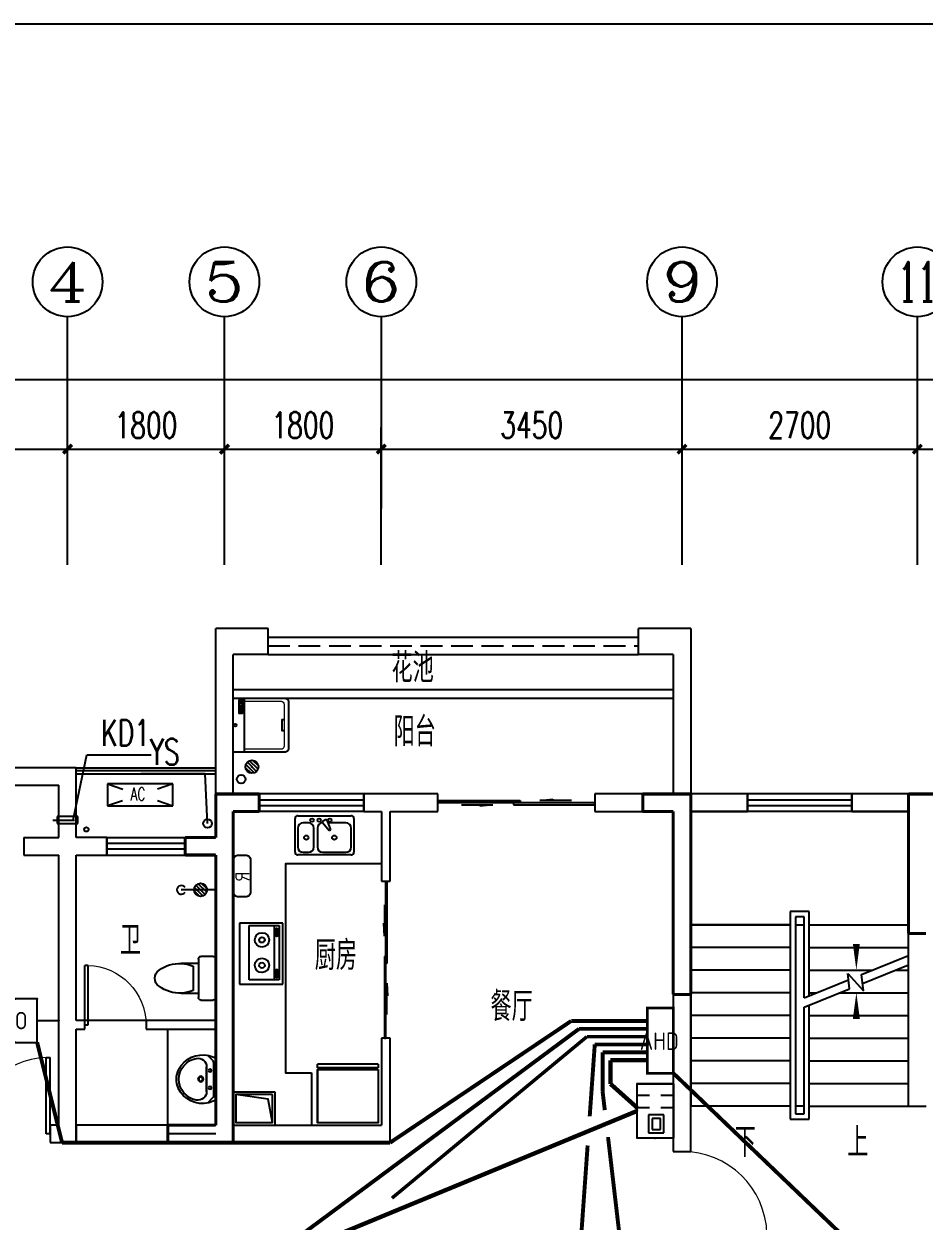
# Model space of a CAD drawing. Extents: x -993182 to -819982, y 169304 to 600104.
# Drawn here: x -890149 to -879822, y 314068 to 327804 of the extents above; entities that cross this region are included whole.
import ezdxf
from ezdxf.enums import TextEntityAlignment as Align

# ---------------------------------------------------------------- set-up
doc = ezdxf.new("R2010")
doc.units = 0
doc.header["$LTSCALE"] = 1000
doc.header["$MEASUREMENT"] = 0
doc.linetypes.add('DASH', pattern=[0.35, 0.25, -0.1])
for name, color, linetype in [('AXIS', 3, 'Continuous'), ('AXIS_TEXT', 7, 'Continuous'), ('DIM_LEAD', 3, 'Continuous'), ('DIM_SYMB', 3, 'Continuous'), ('EQUIP-安防', 3, 'Continuous'), ('EQUIP-通讯', 3, 'Continuous'), ('kan', 146, 'Continuous'), ('KTIAO', 124, 'Continuous'), ('PUB_TEXT', 7, 'Continuous'), ('STAIR', 2, 'Continuous'), ('VPIPE-污水', 2, 'Continuous'), ('WALL', 4, 'Continuous'), ('WINDOW', 2, 'Continuous'), ('WIRE-信号', 4, 'TG_S'), ('WIRE-综合布线', 5, 'TG_GCS'), ('WIRE-网络', 6, 'TG_TD'), ('WIRE-通讯', 4, 'TG_TP'), ('冷凝水管', 6, 'Continuous'), ('家具', 187, 'Continuous'), ('栏杆', 169, 'Continuous'), ('空调、空调洞', 66, 'Continuous'), ('表格', 157, 'Continuous'), ('面层', 215, 'Continuous')]:
    doc.layers.add(name, color=color, linetype=linetype)
doc.layers.add('RENDERING', color=125, linetype='Continuous', lineweight=13)
doc.layers.add('洁、厨具', color=8, linetype='Continuous', lineweight=9)
doc.styles.add('_ROMANC', font='romanc__.ttf', dxfattribs={"width": 0.700005})
doc.styles.add('_SIMPLEX', font='SIMPLEX.shx', dxfattribs={"width": 0.75})
doc.styles.add('_TCH_AXIS', font='COMPLEX', dxfattribs={"bigfont": 'GBCBIG'})
doc.styles.add('_TCH_DIM', font='SIMPLEX', dxfattribs={"bigfont": 'GBCBIG'})
doc.styles.add('_TCH_DIM_T3', font='SIMPLEX', dxfattribs={"width": 0.705882, "bigfont": 'GBCBIG'})
doc.styles.add('_TEL_ATTDEF', font='GBENOR', dxfattribs={"width": 0.8, "height": 3, "bigfont": 'GBCBIG'})
doc.styles.add('_TEL_DIM', font='ICED', dxfattribs={"width": 0.8, "height": 3.5, "bigfont": 'BZHZ'})
doc.styles.add('COMPLEX', font='COMPLEX')
doc.styles.add('DIM_FONT', font='simplex_.ttf', dxfattribs={"width": 0.7, "bigfont": 'GBCBIG'})
doc.styles.get("Standard").update_dxf_attribs({"font": 'gbenor.shx', "bigfont": 'gbcbig.shx'})
doc.styles.add('TG_LINETYPE', font='ICED', dxfattribs={"width": 0.8, "height": 2, "bigfont": 'BZHZ'})
doc.linetypes.add('TG_GCS', pattern='A,1,-0.6,["GCS",TG_LINETYPE,S=0.1,R=0,X=-0.52,Y=-0.1],0', length=1.6)
doc.linetypes.add('TG_S', pattern='A,1,-0.3,["S",TG_LINETYPE,S=0.1,R=0,X=-0.23,Y=-0.1],0', length=1.3)
doc.linetypes.add('TG_TD', pattern='A,1,-0.45,["TD",TG_LINETYPE,S=0.1,R=0,X=-0.38,Y=-0.1],0', length=1.45)
doc.linetypes.add('TG_TD+TV', pattern='A,1,-0.9,["TD+TV",TG_LINETYPE,S=0.1,R=0,X=-0.82,Y=-0.1],0', length=1.9)
doc.linetypes.add('TG_TP', pattern='A,1,-0.45,["TP",TG_LINETYPE,S=0.1,R=0,X=-0.38,Y=-0.1],0', length=1.45)
doc.linetypes.add('TG_WS', pattern='A,1,-0.45,["WS",TG_LINETYPE,S=0.1,R=0,X=-0.38,Y=-0.1],0', length=1.45)
doc.dimstyles.new('_TCH_ARCH&&100', dxfattribs={"dimtxt": 297.5, "dimasz": 100, "dimexe": 250, "dimexo": 300, "dimgap": 126.25, "dimtad": 1, "dimdec": 0, "dimzin": 0, "dimdsep": 46, "dimtxsty": '_TCH_DIM_T3', "dimblk": 'ARCHTICK', "dimcen": 0.09, "dimclrt": 7, "dimazin": 2, "dimtfac": 1, "dimtdec": 0, "dimtix": 1, "dimtmove": 2, "dimatfit": 3, "dimfxl": 0, "dimtolj": 1, "dimtzin": 0, "dimarcsym": 0})

# ---------------------------------------------------------------- blocks, each defined once
blk = doc.blocks.new('ASDGFSDFGGDF')
at = {"layer": '家具'}
for p, q in [((695, -609), (695, 0)), ((695, -609), (695, 0)), ((0, -670), (0, -629)), ((0, -629), (28, -629)), ((0, -670), (695, -670)), ((28, -629), (28, -609)), ((695, -609), (666, -609)), ((666, -609), (666, -629)), ((666, -629), (695, -629)), ((695, -629), (695, -670))]:
    blk.add_line(p, q, dxfattribs=at)
for points in [[(0, -609), (0, 0), (695, 0), (695, -609)], [(666, -609), (28, -609), (28, -629), (666, -629)]]:
    blk.add_lwpolyline(points, close=True, dxfattribs=at)
blk = doc.blocks.new('sdfdsfgf')
at = {"layer": '家具'}
for points in [[(1414289, 21341), (1413809, 21341), (1413809, 20961), (1414289, 20961), (1414289, 21341)], [(1414259, 20991), (1414211, 21259), (1413839, 21311)]]:
    blk.add_lwpolyline(points, dxfattribs=at)
blk.add_lwpolyline([(1414259, 21311), (1413839, 21311), (1413839, 20991), (1414259, 20991)], close=True, dxfattribs=at)
blk = doc.blocks.new('A$C685A49D5')
at = {"layer": '家具'}
for p, q in [((0, 31), (0, 419)), ((31, 450), (644, 450)), ((675, 419), (675, 31)), ((31, 307), (31, 92)), ((153, 368), (92, 368)), ((215, 92), (215, 307)), ((256, 307), (256, 92)), ((390, 277), (320, 363)), ((340, 402), (325, 393)), ((369, 391), (408, 287)), ((583, 368), (377, 368)), ((408, 287), (390, 277)), ((644, 92), (644, 307)), ((644, 0), (31, 0)), ((92, 31), (153, 31)), ((317, 31), (583, 31))]:
    blk.add_line(p, q, dxfattribs=at)
for centre, radius in [((194, 399), 20.5), ((276, 399), 20.5), ((399, 399), 20.5), ((128, 199), 25.6), ((450, 199), 25.6)]:
    blk.add_circle(centre, radius, dxfattribs=at)
for centre, radius, start, end in [((31, 419), 30.7, 90, 180), ((644, 419), 30.7, 0, 90), ((92, 307), 61.4, 90, 180), ((153, 307), 61.4, 0, 90), ((317, 307), 61.4, 90, 180), ((335, 376), 20.5, 120, 219.4623), ((350, 384), 20.5, 20.5377, 120), ((583, 307), 61.4, 0, 90), ((31, 31), 30.7, 180, 270), ((92, 92), 61.4, 180, 270), ((153, 92), 61.4, 270, 0), ((317, 92), 61.4, 180, 270), ((583, 92), 61.4, 270, 0), ((644, 31), 30.7, 270, 0)]:
    blk.add_arc(centre, radius, start, end, dxfattribs=at)
at = {"layer": '家具', "style": 'DIM_FONT', "width": 0.8, "flags": 9}
for tag in ['YSIZE', 'XSIZE']:
    blk.add_attdef(tag, (338, 450), '', height=0.5, rotation=270, dxfattribs=at)
blk = doc.blocks.new('$plan$00001601')
at = {"layer": '家具'}
for p, q in [((-350, 16), (350, 16)), ((-350, -484), (-350, 16)), ((350, 16), (350, -484)), ((-323, -98), (-323, -440)), ((299, -98), (-323, -98)), ((299, -440), (299, -98)), ((-323, -384), (299, -384)), ((-291, -407), (-291, -418)), ((-199, -408), (-199, -418)), ((182, -407), (182, -418)), ((274, -408), (274, -418)), ((350, -484), (-350, -484)), ((-323, -440), (299, -440)), ((-216, -416), (-280, -416)), ((-280, -416), (-280, -433)), ((-280, -433), (-216, -433)), ((-216, -433), (-216, -416)), ((193, -416), (193, -433)), ((257, -416), (193, -416)), ((193, -433), (257, -433)), ((257, -433), (257, -416))]:
    blk.add_line(p, q, dxfattribs=at)
for points in [[(-199, -408, 0.259034), (-201, -404, 0.076276), (-213, -399, 0.036515), (-226, -397, 0.026615), (-245, -396, 0.026615), (-264, -397, 0.036515), (-277, -399, 0.076276), (-289, -404, 0.259034), (-291, -408, 0.078462), (-291, -409, 0.056762)], [(-199, -418, 0.259034), (-201, -415, 0.076276), (-213, -410, 0.036515), (-226, -407, 0.026615), (-245, -406, 0.026615), (-264, -407, 0.036515), (-277, -410, 0.076276), (-289, -415, 0.259034), (-291, -418, 0.259034), (-289, -422, 0.056762), (-280, -426, 0.036515)], [(274, -408, 0.259034), (272, -404, 0.076276), (260, -399, 0.036515), (247, -397, 0.026615), (228, -396, 0.026615), (209, -397, 0.036515), (196, -399, 0.076276), (184, -404, 0.259034), (182, -408, 0.078462), (182, -409, 0.056762)], [(274, -418, 0.259034), (272, -415, 0.076276), (260, -410, 0.036515), (247, -407, 0.026615), (228, -406, 0.026615), (209, -407, 0.036515), (196, -410, 0.076276), (184, -415, 0.259034), (182, -418, 0.259034), (184, -422, 0.056762), (193, -426, 0.036515)], [(-216, -427, 0.008736), (-213, -427, 0.076276), (-201, -422, 0.259034), (-199, -418, 0.259034)], [(257, -427, 0.008736), (260, -427, 0.076276), (272, -422, 0.259034), (274, -418, 0.259034)]]:
    blk.add_lwpolyline(points, format="xyb", dxfattribs=at)
for centre, radius, start, end in [((-158, -243), 82.5, 0.964, 0), ((-158, -243), 31.6, 0.6532, 0), ((134, -243), 82.5, 180, 179.036), ((134, -243), 31.6, 180, 179.3468)]:
    blk.add_arc(centre, radius, start, end, dxfattribs=at)
blk = doc.blocks.new('A$C3451006C')
blk.add_lwpolyline([(-50, 330), (-50, -30, 0.414214), (10, -90), (90, -90, 0.414214), (150, -30), (150, 330, 0.414214), (90, 390), (10, 390, 0.414214)], format="xyb", close=True)
at = {"style": '_SIMPLEX', "width": 0.8}
blk.add_text('R', height=150, rotation=270, dxfattribs=at).set_placement((-32, 144), align=Align.CENTER)
blk = doc.blocks.new('$plan$00001623')
at = {"layer": '家具', "linetype": 'Continuous'}
blk.add_line((-341, -145), (342, -145), dxfattribs=at)
at = {"layer": '家具'}
blk.add_lwpolyline([(295, -706), (-295, -706, -0.414214), (-345, -656), (-345, 0), (345, 0), (345, -656, -0.414214)], format="xyb", close=True, dxfattribs=at)
at = {"layer": '家具', "lineweight": 13}
blk.add_lwpolyline([(307, -145), (307, -611, -0.414214), (267, -651), (-267, -651, -0.414214), (-307, -611), (-307, -145)], format="xyb", dxfattribs=at)
at = {"layer": '家具'}
for points in [[(323, -72), (152, -72), (152, -120), (323, -120)], [(163, -86), (177, -86), (177, -99), (163, -99)], [(189, -86), (202, -86), (202, -99), (189, -99)], [(213, -86), (227, -86), (227, -99), (213, -99)], [(239, -86), (253, -86), (253, -99), (239, -99)], [(281, -110), (309, -110), (309, -80), (281, -80)]]:
    blk.add_lwpolyline(points, close=True, dxfattribs=at)
blk.add_lwpolyline([(-71, -651), (-71, -623), (0, -623), (71, -623), (71, -651)], dxfattribs=at)
blk.add_circle((0, -25), 16, dxfattribs=at)
blk = doc.blocks.new('90304092557924')
at = {"layer": 'KTIAO'}
for p, q in [((-375, 125), (-198, 66)), ((-375, 125), (-375, -125)), ((375, 125), (-375, 125)), ((375, 125), (198, 66)), ((375, -125), (375, 125)), ((-203, -68), (-375, -125)), ((-375, -125), (375, -125)), ((200, -67), (375, -125))]:
    blk.add_line(p, q, dxfattribs=at)
at = {"layer": 'KTIAO', "style": '_ROMANC', "width": 0.7}
blk.add_text('AC', height=148.6, dxfattribs=at).set_placement((-113, -66))
at = {"layer": 'KTIAO', "style": 'DIM_FONT', "oblique": 0, "width": 0.6, "flags": 9}
for tag in ['XSIZE', 'YSIZE']:
    blk.add_attdef(tag, (-375, -125), '', height=0.5, dxfattribs=at)
blk = doc.blocks.new('M_E6')
for p, q in [((-240, 0), (-270, -79)), ((240, 0), (-240, 0)), ((-237, 0), (239, 0)), ((240, 0), (270, -79)), ((-213, -36), (-271, -91)), ((-179, -23), (181, -23)), ((141, -105), (-141, -105)), ((-141, -105), (141, -105)), ((217, -37), (274, -95))]:
    blk.add_line(p, q)
for centre, radius in [((-99, -65), 16.3), ((101, -65), 16.3), ((2, -172), 31.6), ((2, -172), 23)]:
    blk.add_circle(centre, radius)
for centre, radius, start, end in [((28, -152), 307, 166.1751, 244.7296), ((-141, -205), 100, 90, 190.5602), ((-179, -73), 50, 90, 133.181), ((-28, -152), 307, 297.0639, 13.8249), ((141, -205), 100, 349.4398, 90), ((181, -73), 50, 44.5607, 90), ((0, -179), 243, 190.5602, 349.4398), ((0, -201), 250, 245.8071, 296.4628), ((28, -152), 307, 266.589, 266.5936)]:
    blk.add_arc(centre, radius, start, end)
at = {"width": 0.8, "flags": 9}
for tag in ['XSIZE', 'YSIZE']:
    blk.add_attdef(tag, (0, 0), '', height=0.5, dxfattribs=at)
blk = doc.blocks.new('1')
for p, q in [((-550, -239), (-550, 201)), ((-520, 231), (-380, 231)), ((-350, 201), (-350, 151)), ((-350, 151), (-350, -189)), ((-350, 151), (-154, 151)), ((-289, 121), (-289, -159)), ((-380, -269), (-520, -269)), ((-154, -189), (-350, -189)), ((-350, -189), (-350, -239))]:
    blk.add_line(p, q)
for centre, radius, start, end in [((-520, 201), 30, 90, 180), ((-380, 201), 30, 360, 90), ((-137, -247), 398, 92.544, 112.5495), ((-137, -247), 398, 53.3619, 92.544), ((40, -19), 110, 303.4509, 56.5491), ((-137, 208), 398, 267.456, 306.6381), ((-520, -239), 30, 180, 270), ((-380, -239), 30, 270, 360), ((-137, 208), 398, 247.4505, 267.456)]:
    blk.add_arc(centre, radius, start, end)
blk = doc.blocks.new('$lvtry$00000168')
at = {"color": 0}
blk.add_line((0, 0), (0, -395), dxfattribs=at)
blk.add_arc((0, -395), 50, 121.0332, 58.9668, dxfattribs=at)
for p in [(0, 0), (0, -223)]:
    blk.add_point(p, dxfattribs=at)
blk = doc.blocks.new('$lvtry$00000171')
for p, q in [((-74, 11), (-11, 74)), ((-70, -27), (27, 70)), ((-53, -53), (53, 53)), ((-27, -70), (70, 27)), ((11, -74), (74, -11))]:
    blk.add_line(p, q)
blk.add_circle((0, 0), 75)
blk.add_point((0, 0))
blk = doc.blocks.new('A$C6BE329BC')
at = {"layer": '家具'}
blk.add_blockref('$lvtry$00000168', (75, 445), dxfattribs=at)
at = {"layer": '家具', "rotation": 180}
blk.add_blockref('$lvtry$00000171', (75, 271), dxfattribs=at)
blk = doc.blocks.new('TRHH')
at = {"color": 6}
for centre in [(-249202, -461390), (-233616, -461390), (-252617, -471151), (-230201, -471151), (-244307, -473179), (-238511, -473179)]:
    blk.add_circle(centre, 50, dxfattribs=at)
blk = doc.blocks.new('q4')
at = {"color": 3, "const_width": 35}
for points in [[(-529810, -491595), (-529810, -491095)], [(-529810, -491095), (-529310, -491095)], [(-529310, -491095), (-529310, -491295)], [(-524910, -491095), (-524360, -491095)], [(-524910, -491295), (-524910, -491095)], [(-524360, -493395), (-524360, -491095)], [(-521860, -491095), (-519660, -491095)], [(-521860, -492695), (-521860, -491095)], [(-529610, -491795), (-529610, -491295)], [(-529610, -491295), (-529310, -491295)], [(-524910, -491295), (-524560, -491295)], [(-524560, -493395), (-524560, -491295)], [(-530160, -491595), (-529810, -491595)], [(-530160, -491795), (-530160, -491595)], [(-530160, -491795), (-529810, -491795)], [(-529810, -494895), (-529810, -491795)], [(-529610, -495095), (-529610, -491795)], [(-521660, -492695), (-521860, -492695)], [(-524360, -493395), (-524560, -493395)], [(-530360, -494895), (-529810, -494895)], [(-530360, -495095), (-530360, -494895)], [(-530360, -495095), (-529610, -495095)]]:
    blk.add_lwpolyline(points, dxfattribs=at)
blk = doc.blocks.new('A$C06D6341B')
at = {"layer": '空调、空调洞', "linetype": 'DASH'}
for p, q in [((80, 290), (0, 290)), ((0, 290), (0, 50)), ((40, 0), (40, 340)), ((80, 50), (80, 290)), ((0, 50), (80, 50))]:
    blk.add_line(p, q, dxfattribs=at)
blk = doc.blocks.new('kt')
at = {"layer": 'DIM_LEAD'}
for p, q in [((-441980, -788204), (-441821, -787455)), ((-441980, -788204), (-441821, -787455)), ((-441980, -788204), (-441821, -787455)), ((-441980, -788204), (-441821, -787455)), ((-441980, -788204), (-441821, -787455)), ((-441821, -787455), (-441083, -787455))]:
    blk.add_line(p, q, dxfattribs=at)
at = {"layer": 'VPIPE-污水'}
blk.add_circle((-440051, -787733, -76424), 50, dxfattribs=at)
at = {"layer": '冷凝水管'}
blk.add_circle((-441827, -788311, -76424), 25, dxfattribs=at)
at = {"layer": '家具', "rotation": 89.99999999999999}
blk.add_blockref('$lvtry$00000171', (-439928, -787592, -76424), dxfattribs=at)
at = {"layer": '空调、空调洞', "rotation": 270}
blk.add_blockref('A$C06D6341B', (-442214, -788164, -76424), dxfattribs=at)
at = {"layer": 'DIM_LEAD', "color": 7, "style": '_TCH_DIM', "width": 0.705882}
blk.add_text('KD1', height=297.5, dxfattribs=at).set_placement((-441658, -787350))
blk = doc.blocks.new('trh')
at = {"layer": 'DIM_LEAD'}
for p, q in [((-249230, -460821), (-249970, -460821)), ((-249202, -461390), (-249230, -460821))]:
    blk.add_line(p, q, dxfattribs=at)
at = {"layer": 'DIM_LEAD', "color": 7, "style": '_TCH_DIM', "width": 0.705882}
blk.add_text('YS', height=297.5, dxfattribs=at).set_placement((-249865, -460716))
blk = doc.blocks.new('$DorLib2D$00000131')
at = {"color": 0, "linetype": 'Continuous'}
for p, q in [((0.15, 0.125), (0.2319, 0.1973)), ((0.2319, 0.1973), (0.2319, 0.125)), ((-0.5, 0.125), (-0.5, 0)), ((0.0192, 0.125), (-0.5, 0.125)), ((0.0192, 0), (0.0192, 0.125)), ((0.35, 0.125), (0.15, 0.125)), ((-0.5, 0), (0.0192, 0)), ((-0.024, 0), (0.5, 0)), ((-0.024, -0.125), (-0.024, 0)), ((0.5, 0), (0.5, -0.125)), ((-0.35, -0.125), (-0.15, -0.125)), ((-0.2319, -0.1973), (-0.2319, -0.125)), ((-0.15, -0.125), (-0.2319, -0.1973)), ((0.5, -0.125), (-0.024, -0.125))]:
    blk.add_line(p, q, dxfattribs=at)
blk = doc.blocks.new('$WINLIB2D$00000001')
at = {"color": 0}
for points in [[(-0.5, 0.5), (-0.5, -0.5)], [(-0.5, 0.5), (0.5, 0.5)], [(0.5, -0.5), (0.5, 0.5)], [(0.5, 0.167), (-0.5, 0.167)], [(0.5, -0.167), (-0.5, -0.167)], [(-0.5, -0.5), (0.5, -0.5)]]:
    blk.add_lwpolyline(points, dxfattribs=at)
blk = doc.blocks.new('$DorLib2D$00000001')
for p, q in [((0.45, 0.975), (0.5, 0.975)), ((0.45, 0), (0.45, 0.975)), ((0.5, 0), (0.5, 0.975)), ((0.5, 0), (0.45, 0))]:
    blk.add_line(p, q)
at = {"lineweight": 13}
blk.add_arc((0.475, 0), 0.975, 91.4693, 180, dxfattribs=at)
blk = doc.blocks.new('_AXISO')
blk.add_circle((0, 0), 0.5)
at = {"layer": 'AXIS_TEXT', "style": 'COMPLEX', "width": 1.041667}
blk.add_attdef('A', text='', height=0.56, dxfattribs=at).set_placement((-0.25, -0.28), (0.25, -0.28), align=Align.FIT)
blk = doc.blocks.new('_ArchTick')
at = {"color": 0, "linetype": 'ByBlock', "const_width": 0.4}
blk.add_lwpolyline([(-0.5, -0.5), (0.5, 0.5)], dxfattribs=at)
blk = doc.blocks.new('*D428')
at = {"layer": 'AXIS', "color": 0, "lineweight": -2}
for p, q in [((-254209, -422720), (-254209, -420344)), ((-198509, -422720), (-198509, -420344)), ((-254209, -420594), (-198509, -420594))]:
    blk.add_line(p, q, dxfattribs=at)
at = {"layer": 'Defpoints', "color": 0}
for p in [(-198509, -420594), (-254209, -423020), (-198509, -423020)]:
    blk.add_point(p, dxfattribs=at)
at = {"layer": 'AXIS', "color": 0, "lineweight": -2, "xscale": 100, "yscale": 100, "zscale": 100, "rotation": 180}
blk.add_blockref('_ArchTick', (-254209, -420594), dxfattribs=at)
at = {"layer": 'AXIS', "color": 0, "lineweight": -2, "xscale": 100, "yscale": 100, "zscale": 100}
blk.add_blockref('_ArchTick', (-198509, -420594), dxfattribs=at)
at = {"layer": 'AXIS', "color": 7, "insert": (-226359, -420319), "char_height": 297.5, "attachment_point": 5, "style": '_TCH_DIM_T3'}
blk.add_mtext('\\A1;55700', dxfattribs=at)
blk = doc.blocks.new('*D430')
at = {"layer": 'AXIS', "color": 0, "lineweight": -2}
for p, q in [((-254109, -422720), (-254109, -421144)), ((-250809, -422720), (-250809, -421144)), ((-254109, -421394), (-250809, -421394))]:
    blk.add_line(p, q, dxfattribs=at)
at = {"layer": 'Defpoints', "color": 0}
for p in [(-250809, -421394), (-254109, -423020), (-250809, -423020)]:
    blk.add_point(p, dxfattribs=at)
at = {"layer": 'AXIS', "color": 0, "lineweight": -2, "xscale": 100, "yscale": 100, "zscale": 100, "rotation": 180}
blk.add_blockref('_ArchTick', (-254109, -421394), dxfattribs=at)
at = {"layer": 'AXIS', "color": 0, "lineweight": -2, "xscale": 100, "yscale": 100, "zscale": 100}
blk.add_blockref('_ArchTick', (-250809, -421394), dxfattribs=at)
at = {"layer": 'AXIS', "color": 7, "insert": (-252459, -421119), "char_height": 297.5, "attachment_point": 5, "style": '_TCH_DIM_T3'}
blk.add_mtext('\\A1;3300', dxfattribs=at)
blk = doc.blocks.new('*D431')
at = {"layer": 'AXIS', "color": 0, "lineweight": -2}
for p, q in [((-250809, -422720), (-250809, -421144)), ((-249009, -422720), (-249009, -421144)), ((-250809, -421394), (-249009, -421394))]:
    blk.add_line(p, q, dxfattribs=at)
at = {"layer": 'Defpoints', "color": 0}
for p in [(-249009, -421394), (-250809, -423020), (-249009, -423020)]:
    blk.add_point(p, dxfattribs=at)
at = {"layer": 'AXIS', "color": 0, "lineweight": -2, "xscale": 100, "yscale": 100, "zscale": 100, "rotation": 180}
blk.add_blockref('_ArchTick', (-250809, -421394), dxfattribs=at)
at = {"layer": 'AXIS', "color": 0, "lineweight": -2, "xscale": 100, "yscale": 100, "zscale": 100}
blk.add_blockref('_ArchTick', (-249009, -421394), dxfattribs=at)
at = {"layer": 'AXIS', "color": 7, "insert": (-249909, -421119), "char_height": 297.5, "attachment_point": 5, "style": '_TCH_DIM_T3'}
blk.add_mtext('\\A1;1800', dxfattribs=at)
blk = doc.blocks.new('*D432')
at = {"layer": 'AXIS', "color": 0, "lineweight": -2}
for p, q in [((-249009, -422720), (-249009, -421144)), ((-247209, -422720), (-247209, -421144)), ((-249009, -421394), (-247209, -421394))]:
    blk.add_line(p, q, dxfattribs=at)
at = {"layer": 'Defpoints', "color": 0}
for p in [(-247209, -421394), (-249009, -423020), (-247209, -423020)]:
    blk.add_point(p, dxfattribs=at)
at = {"layer": 'AXIS', "color": 0, "lineweight": -2, "xscale": 100, "yscale": 100, "zscale": 100, "rotation": 180}
blk.add_blockref('_ArchTick', (-249009, -421394), dxfattribs=at)
at = {"layer": 'AXIS', "color": 0, "lineweight": -2, "xscale": 100, "yscale": 100, "zscale": 100}
blk.add_blockref('_ArchTick', (-247209, -421394), dxfattribs=at)
at = {"layer": 'AXIS', "color": 7, "insert": (-248109, -421119), "char_height": 297.5, "attachment_point": 5, "style": '_TCH_DIM_T3'}
blk.add_mtext('\\A1;1800', dxfattribs=at)
blk = doc.blocks.new('*D433')
at = {"layer": 'AXIS', "color": 0, "lineweight": -2}
for p, q in [((-247209, -422720), (-247209, -421144)), ((-243759, -422720), (-243759, -421144)), ((-247209, -421394), (-243759, -421394))]:
    blk.add_line(p, q, dxfattribs=at)
at = {"layer": 'Defpoints', "color": 0}
for p in [(-243759, -421394), (-247209, -423020), (-243759, -423020)]:
    blk.add_point(p, dxfattribs=at)
at = {"layer": 'AXIS', "color": 0, "lineweight": -2, "xscale": 100, "yscale": 100, "zscale": 100, "rotation": 180}
blk.add_blockref('_ArchTick', (-247209, -421394), dxfattribs=at)
at = {"layer": 'AXIS', "color": 0, "lineweight": -2, "xscale": 100, "yscale": 100, "zscale": 100}
blk.add_blockref('_ArchTick', (-243759, -421394), dxfattribs=at)
at = {"layer": 'AXIS', "color": 7, "insert": (-245484, -421119), "char_height": 297.5, "attachment_point": 5, "style": '_TCH_DIM_T3'}
blk.add_mtext('\\A1;3450', dxfattribs=at)
blk = doc.blocks.new('*D434')
at = {"layer": 'AXIS', "color": 0, "lineweight": -2}
for p, q in [((-243759, -422720), (-243759, -421144)), ((-241059, -422720), (-241059, -421144)), ((-243759, -421394), (-241059, -421394))]:
    blk.add_line(p, q, dxfattribs=at)
at = {"layer": 'Defpoints', "color": 0}
for p in [(-241059, -421394), (-243759, -423020), (-241059, -423020)]:
    blk.add_point(p, dxfattribs=at)
at = {"layer": 'AXIS', "color": 0, "lineweight": -2, "xscale": 100, "yscale": 100, "zscale": 100, "rotation": 180}
blk.add_blockref('_ArchTick', (-243759, -421394), dxfattribs=at)
at = {"layer": 'AXIS', "color": 0, "lineweight": -2, "xscale": 100, "yscale": 100, "zscale": 100}
blk.add_blockref('_ArchTick', (-241059, -421394), dxfattribs=at)
at = {"layer": 'AXIS', "color": 7, "insert": (-242409, -421119), "char_height": 297.5, "attachment_point": 5, "style": '_TCH_DIM_T3'}
blk.add_mtext('\\A1;2700', dxfattribs=at)
blk = doc.blocks.new('*D435')
at = {"layer": 'AXIS', "color": 0, "lineweight": -2}
for p, q in [((-241059, -422720), (-241059, -421144)), ((-239059, -422720), (-239059, -421144)), ((-241059, -421394), (-239059, -421394))]:
    blk.add_line(p, q, dxfattribs=at)
at = {"layer": 'Defpoints', "color": 0}
for p in [(-239059, -421394), (-241059, -423020), (-239059, -423020)]:
    blk.add_point(p, dxfattribs=at)
at = {"layer": 'AXIS', "color": 0, "lineweight": -2, "xscale": 100, "yscale": 100, "zscale": 100, "rotation": 180}
blk.add_blockref('_ArchTick', (-241059, -421394), dxfattribs=at)
at = {"layer": 'AXIS', "color": 0, "lineweight": -2, "xscale": 100, "yscale": 100, "zscale": 100}
blk.add_blockref('_ArchTick', (-239059, -421394), dxfattribs=at)
at = {"layer": 'AXIS', "color": 7, "insert": (-240059, -421119), "char_height": 297.5, "attachment_point": 5, "style": '_TCH_DIM_T3'}
blk.add_mtext('\\A1;2000', dxfattribs=at)
blk = doc.blocks.new('$equip$00001847')
for p, q in [((-0.5, 0.499), (-0.5, 0.999)), ((0.5, 0.999), (0.5, 0.499)), ((0.5, 0.499), (-0.5, 0.499)), ((0, 0.5), (0, 0))]:
    blk.add_line(p, q)
for p in [(-0.5, 0.999), (0.5, 0.999), (-0.5, 0.499), (0.5, 0.499), (0, 0)]:
    blk.add_point(p)
at = {"color": 7, "style": '_TEL_DIM'}
blk.add_attdef('$TEXT$', text='', height=0.4, dxfattribs=at).set_placement((0, 0.999), align=Align.MIDDLE_CENTER)
at = {"color": 7, "style": '_TEL_DIM', "flags": 1}
blk.add_attdef('A', text='', height=0.00002, dxfattribs=at).set_placement((0, 0), align=Align.MIDDLE_CENTER)
blk = doc.blocks.new('$equip$00002334')
for p, q in [((-0.75, 0.304), (-0.75, -0.296)), ((0.75, 0.304), (-0.75, 0.304)), ((0.75, -0.296), (0.75, 0.304)), ((-0.75, -0.296), (0.75, -0.296))]:
    blk.add_line(p, q)
at = {"const_width": 0.06}
blk.add_lwpolyline([(-0.75, 0.304), (0.75, 0.304), (0.75, -0.296), (-0.75, -0.296), (-0.75, 0.304), (0.75, 0.304)], dxfattribs=at)
for p in [(0, 0.304), (-0.75, 0.004), (0.75, 0.004), (0, -0.296)]:
    blk.add_point(p)
at = {"color": 7, "style": '_TEL_DIM'}
blk.add_attdef('$TEXT$', text='', height=0.4, dxfattribs=at).set_placement((-0.012, 0.028), align=Align.MIDDLE_CENTER)
at = {"color": 7, "flags": 1}
blk.add_attdef('A', text='', height=0.00002, dxfattribs=at).set_placement((0, 0), align=Align.MIDDLE_CENTER)
blk = doc.blocks.new('$equip$00002625')
at = {"linetype": 'Continuous'}
for p, q in [((-0.625, -0.415), (-0.625, 0.415)), ((-0.625, 0.415), (0.625, 0.415)), ((0.071, 0.129), (0.071, 0.415)), ((0.35, 0.129), (0.35, 0.415)), ((0.625, 0.415), (0.625, -0.415)), ((0.071, -0.415), (0.071, -0.129)), ((0.35, -0.415), (0.35, -0.129)), ((0.625, -0.415), (-0.625, -0.415))]:
    blk.add_line(p, q, dxfattribs=at)
for p, q in [((-0.092, 0.153), (-0.504, 0.153)), ((-0.504, 0.153), (-0.504, -0.199)), ((-0.172, 0.073), (-0.424, 0.073)), ((-0.424, 0.073), (-0.424, -0.119)), ((-0.172, -0.119), (-0.172, 0.073)), ((-0.092, -0.199), (-0.092, 0.153)), ((-0.504, -0.199), (-0.092, -0.199)), ((-0.424, -0.119), (-0.172, -0.119))]:
    blk.add_line(p, q)
at = {"const_width": 0.04}
blk.add_lwpolyline([(-0.625, 0.415), (0.625, 0.415), (0.625, -0.415), (-0.625, -0.415), (-0.625, 0.415), (0.625, 0.415)], dxfattribs=at)
for p in [(0, 0.415), (-0.625, 0), (0.625, 0), (0, -0.415)]:
    blk.add_point(p)
at = {"color": 7, "style": '_TEL_DIM', "flags": 1}
blk.add_attdef('A', text='', height=0.000025, dxfattribs=at).set_placement((0, 0), align=Align.MIDDLE_CENTER)
blk = doc.blocks.new('5#、7#楼参照')
at = {"layer": 'AXIS'}
for p, q in [((-250808.8, -422074.7), (-250808.8, -419874.4)), ((-249008.8, -422074.7), (-249008.8, -419874.4)), ((-247208.8, -422074.7), (-247208.8, -419874.4)), ((-243758.8, -422074.7), (-243758.8, -419874.4)), ((-241058.8, -422074.7), (-241058.8, -419874.4))]:
    blk.add_line(p, q, dxfattribs=at)
at = {"layer": 'DIM_SYMB'}
for points in [[(-243058.8, -429060.9, 0, 0, 0), (-243058.8, -426200.9, 0, 0, 0), (-241758.8, -426200.9, 0, 0, 0), (-241758.8, -427370.9, 0, 80, 0), (-241758.8, -427070.9, 0, 0, 0)], [(-241758.8, -429060.9, 0, 0, 0), (-241758.8, -427630.9, 0, 80, 0), (-241758.8, -427930.9, 0, 0, 0)]]:
    blk.add_lwpolyline(points, format="xyseb", dxfattribs=at)
at = {"layer": 'kan'}
for p, q in [((-248508.8, -423550.9), (-244258.8, -423550.9)), ((-248508.8, -423750.9), (-244258.8, -423750.9))]:
    blk.add_line(p, q, dxfattribs=at)
at = {"layer": 'kan', "linetype": 'DASH'}
blk.add_line((-248508.8, -423650.9), (-244258.8, -423650.9), dxfattribs=at)
at = {"layer": 'kan', "color": 124}
for p, q in [((-248908.8, -424150.9), (-243858.8, -424150.9)), ((-248908.8, -424250.9), (-243858.8, -424250.9))]:
    blk.add_line(p, q, dxfattribs=at)
at = {"layer": 'kan'}
blk.add_lwpolyline([(-250708.8, -425050.9), (-249108.8, -425050.9)], dxfattribs=at)
at = {"layer": 'STAIR'}
for p, q in [((-241158.8, -425550.9), (-243658.8, -425550.9)), ((-243658.8, -425550.9), (-243658.8, -426850.9)), ((-241158.8, -426850.9), (-241158.8, -425550.9)), ((-242298.8, -426700.9), (-242518.8, -426700.9)), ((-242518.8, -426700.9), (-242518.8, -429080.9)), ((-242298.8, -427665.9), (-242298.8, -426700.9)), ((-243658.8, -426850.9), (-243658.8, -428930.9)), ((-242518.8, -426850.9), (-243658.8, -426850.9)), ((-243658.8, -426850.9), (-242518.8, -426850.9)), ((-242358.8, -426760.9), (-242458.8, -426760.9)), ((-242458.8, -426760.9), (-242458.8, -429020.9)), ((-242458.8, -426850.9), (-242458.8, -428930.9)), ((-242458.8, -426850.9), (-242358.8, -426850.9)), ((-242358.8, -427690.2), (-242358.8, -426760.9)), ((-242358.8, -427690.2), (-242358.8, -426850.9)), ((-242298.8, -426850.9), (-241158.8, -426850.9)), ((-242298.8, -426850.9), (-241158.8, -426850.9)), ((-241158.8, -427203.6), (-241158.8, -426850.9)), ((-242518.8, -427110.9), (-243658.8, -427110.9)), ((-242298.8, -427110.9), (-241158.8, -427110.9)), ((-241700.4, -427423.2), (-241158.8, -427203.6)), ((-242518.8, -427370.9), (-243658.8, -427370.9)), ((-242298.8, -427370.9), (-241571.3, -427370.9)), ((-241835.7, -427586), (-241857.6, -427408.9)), ((-241857.6, -427408.9), (-241677.4, -427608.6)), ((-241677.4, -427608.6), (-241700.4, -427423.2)), ((-241687.7, -427526), (-241158.8, -427311.5)), ((-241305.1, -427370.9), (-241158.8, -427370.9)), ((-241158.8, -428930.9), (-241158.8, -427311.5)), ((-242358.8, -427690.2), (-241848.4, -427483.3)), ((-242518.8, -427630.9), (-243658.8, -427630.9)), ((-242358.8, -427798.1), (-241835.7, -427586)), ((-242298.8, -427630.9), (-242212.5, -427630.9)), ((-241946.3, -427630.9), (-241158.8, -427630.9)), ((-242358.8, -428930.9), (-242358.8, -427798.1)), ((-242358.8, -429020.9), (-242358.8, -427798.1)), ((-242298.8, -429080.9), (-242298.8, -427773.8)), ((-242518.8, -427890.9), (-243658.8, -427890.9)), ((-242298.8, -427890.9), (-241158.8, -427890.9)), ((-242518.8, -428150.9), (-243658.8, -428150.9)), ((-242298.8, -428150.9), (-241158.8, -428150.9)), ((-242518.8, -428410.9), (-243658.8, -428410.9)), ((-242298.8, -428410.9), (-241158.8, -428410.9)), ((-242518.8, -428670.9), (-243658.8, -428670.9)), ((-242298.8, -428670.9), (-241158.8, -428670.9)), ((-242518.8, -428930.9), (-243658.8, -428930.9)), ((-242358.8, -428930.9), (-242458.8, -428930.9)), ((-242298.8, -428930.9), (-241158.8, -428930.9)), ((-242518.8, -429080.9), (-242298.8, -429080.9)), ((-242458.8, -429020.9), (-242358.8, -429020.9))]:
    blk.add_line(p, q, dxfattribs=at)
at = {"layer": 'WALL'}
for p, q in [((-249108.8, -425450.9), (-249108.8, -423450.9)), ((-248508.8, -423450.9), (-249108.8, -423450.9)), ((-248508.8, -423750.9), (-248508.8, -423450.9)), ((-243658.8, -423450.9), (-244258.8, -423450.9)), ((-244258.8, -423750.9), (-244258.8, -423450.9)), ((-243658.8, -423450.9), (-243658.8, -425350.9)), ((-248908.8, -425350.9), (-248908.8, -423750.9)), ((-248508.8, -423750.9), (-248908.8, -423750.9)), ((-243858.8, -423750.9), (-244258.8, -423750.9)), ((-243858.8, -423750.9), (-243858.8, -425350.9)), ((-250708.8, -425050.9), (-251708.8, -425050.9)), ((-250708.8, -425850.9), (-250708.8, -425050.9)), ((-251708.8, -425250.9), (-250908.8, -425250.9)), ((-250908.8, -425850.9), (-250908.8, -425250.9)), ((-248608.8, -425350.9), (-248908.8, -425350.9)), ((-248608.8, -425550.9), (-248608.8, -425350.9)), ((-247208.8, -425350.9), (-247408.8, -425350.9)), ((-247408.8, -425350.9), (-247408.8, -425550.9)), ((-246558.8, -425350.9), (-247208.8, -425350.9)), ((-246558.8, -425550.9), (-246558.8, -425350.9)), ((-243858.8, -425350.9), (-244758.8, -425350.9)), ((-244758.8, -425350.9), (-244758.8, -425550.9)), ((-243008.8, -425350.9), (-243658.8, -425350.9)), ((-243008.8, -425550.9), (-243008.8, -425350.9)), ((-241058.8, -425350.9), (-241808.8, -425350.9)), ((-241808.8, -425350.9), (-241808.8, -425550.9)), ((-241058.8, -425350.9), (-239158.8, -425350.9)), ((-249108.8, -425450.9), (-249108.8, -425850.9)), ((-248908.8, -425550.9), (-248908.8, -425950.9)), ((-248908.8, -425550.9), (-248608.8, -425550.9)), ((-247408.8, -425550.9), (-247208.8, -425550.9)), ((-247208.8, -425550.9), (-247208.8, -426350.9)), ((-247108.8, -426350.9), (-247108.8, -425550.9)), ((-247108.8, -425550.9), (-246558.8, -425550.9)), ((-244758.8, -425550.9), (-243858.8, -425550.9)), ((-243858.8, -425550.9), (-243858.8, -429450.9)), ((-243658.8, -429450.9), (-243658.8, -425550.9)), ((-243658.8, -425550.9), (-243008.8, -425550.9)), ((-241808.8, -425550.9), (-241158.8, -425550.9)), ((-241158.8, -428250.9), (-241158.8, -425550.9)), ((-251309.8, -425850.9), (-250908.8, -425850.9)), ((-251309.8, -425850.9), (-251309.8, -426050.9)), ((-250358.8, -425850.9), (-250708.8, -425850.9)), ((-250358.8, -426050.9), (-250358.8, -425850.9)), ((-249108.8, -425850.9), (-249458.8, -425850.9)), ((-249458.8, -425850.9), (-249458.8, -426050.9)), ((-251309.8, -426050.9), (-250908.8, -426050.9)), ((-250908.8, -427950.9), (-250908.8, -426050.9)), ((-250708.8, -426050.9), (-250358.8, -426050.9)), ((-250708.8, -427950.9), (-250708.8, -426050.9)), ((-249458.8, -426050.9), (-249108.8, -426050.9)), ((-249108.8, -426050.9), (-249108.8, -427950.9)), ((-248908.8, -425950.9), (-248908.8, -427950.9)), ((-247208.8, -426350.9), (-247108.8, -426350.9)), ((-250908.8, -429150.9), (-250908.8, -427950.9)), ((-250608.8, -427950.9), (-250708.8, -427950.9)), ((-250608.8, -428050.9), (-250608.8, -427950.9)), ((-249108.8, -427950.9), (-249908.8, -427950.9)), ((-249908.8, -427950.9), (-249908.8, -428050.9)), ((-248908.8, -427950.9), (-248908.8, -429150.9)), ((-250708.8, -429150.9), (-250708.8, -428050.9)), ((-250708.8, -428050.9), (-250608.8, -428050.9)), ((-249908.8, -428050.9), (-249108.8, -428050.9)), ((-249108.8, -428050.9), (-249108.8, -429150.9)), ((-247108.8, -428150.9), (-247208.8, -428150.9)), ((-247208.8, -428150.9), (-247208.8, -429150.9)), ((-247108.8, -429350.9), (-247108.8, -428150.9)), ((-241158.8, -428930.9), (-241158.8, -428250.9)), ((-241158.8, -428930.9), (-240958.8, -428930.9)), ((-250908.8, -429150.9), (-251008.8, -429150.9)), ((-251008.8, -429150.9), (-251008.8, -429350.9)), ((-250708.8, -429350.9), (-250708.8, -429150.9)), ((-249108.8, -429150.9), (-249658.8, -429150.9)), ((-249658.8, -429150.9), (-249658.8, -429350.9)), ((-248908.8, -429150.9), (-247208.8, -429150.9)), ((-251008.8, -429350.9), (-250808.8, -429350.9)), ((-250808.8, -429350.9), (-250708.8, -429350.9)), ((-249658.8, -429350.9), (-249008.8, -429350.9)), ((-249008.8, -429350.9), (-247108.8, -429350.9)), ((-243858.8, -429450.9), (-243658.8, -429450.9))]:
    blk.add_line(p, q, dxfattribs=at)
at = {"layer": 'WINDOW'}
for p, q in [((-249908.8, -427950.9), (-250608.8, -427950.9)), ((-249658.8, -429150.9), (-250708.8, -429150.9))]:
    blk.add_line(p, q, dxfattribs=at)
at = {"layer": 'WINDOW', "linetype": 'DASH'}
for p, q in [((-250708.8, -429150.9), (-250708.8, -429350.9)), ((-249658.8, -429350.9), (-249658.8, -429150.9))]:
    blk.add_line(p, q, dxfattribs=at)
at = {"layer": '家具'}
blk.add_line((-248008.8, -428550.9, 0), (-248008.8, -429150.9, 0), dxfattribs=at)
at = {"layer": '家具', "elevation": 0}
blk.add_lwpolyline([(-247208.8, -426150.9), (-247208.8, -426150.9), (-248308.8, -426150.9), (-248308.8, -426150.9), (-248308.8, -428550.9), (-248308.8, -428550.9), (-248308.8, -428550.9), (-248008.8, -428550.9)], dxfattribs=at)
at = {"layer": '家具'}
blk.add_lwpolyline([(-249108.8, -429250.9), (-249658.8, -429250.9), (-249658.8, -428350.9), (-249658.8, -428050.9), (-249108.8, -428050.9)], dxfattribs=at)
at = {"layer": '栏杆'}
for points in [[(-250708.8, -425080.9), (-249108.8, -425080.9)], [(-250708.8, -425120.9), (-249108.8, -425120.9)]]:
    blk.add_lwpolyline(points, dxfattribs=at)
at = {"layer": '表格'}
blk.add_lwpolyline([(-262742.7, -416515.5), (-189142.7, -416515.5)], dxfattribs=at)
at = {"color": 6}
blk.add_blockref('TRHH', (0, 35700), dxfattribs=at)
at = {"rotation": 270}
blk.add_blockref('A$C6BE329BC', (-249553.8, -426375.9), dxfattribs=at)
at = {"layer": 'AXIS'}
ref = blk.add_blockref('_AXISO', (-250808.8, -419474.4), dxfattribs=dict(at, xscale=800, yscale=800, zscale=800))
ref.add_attrib('A', '4', dxfattribs={"layer": 'AXIS_TEXT', "height": 452.5, "style": '_TCH_AXIS', "width": 1.3125}).set_placement((-251035.1, -419700.7), (-250582.5, -419700.7), align=Align.FIT)
ref = blk.add_blockref('_AXISO', (-249008.8, -419474.4), dxfattribs=dict(at, xscale=800, yscale=800, zscale=800))
ref.add_attrib('A', '5', dxfattribs={"layer": 'AXIS_TEXT', "height": 452.5, "style": '_TCH_AXIS', "width": 1.5}).set_placement((-249235.1, -419700.7), (-248782.5, -419700.7), align=Align.FIT)
ref = blk.add_blockref('_AXISO', (-247208.8, -419474.4), dxfattribs=dict(at, xscale=800, yscale=800, zscale=800))
ref.add_attrib('A', '6', dxfattribs={"layer": 'AXIS_TEXT', "height": 452.5, "style": '_TCH_AXIS', "width": 1.5}).set_placement((-247435.1, -419700.7), (-246982.5, -419700.7), align=Align.FIT)
ref = blk.add_blockref('_AXISO', (-243758.8, -419474.4), dxfattribs=dict(at, xscale=800, yscale=800, zscale=800))
ref.add_attrib('A', '9', dxfattribs={"layer": 'AXIS_TEXT', "height": 452.5, "style": '_TCH_AXIS', "width": 1.5}).set_placement((-243985.1, -419700.7), (-243532.5, -419700.7), align=Align.FIT)
ref = blk.add_blockref('_AXISO', (-241058.8, -419474.4), dxfattribs=dict(at, xscale=800, yscale=800, zscale=800))
ref.add_attrib('A', '11', dxfattribs={"layer": 'AXIS_TEXT', "height": 452.55, "style": '_TCH_AXIS', "width": 0.875}).set_placement((-241285.1, -419700.7), (-240832.5, -419700.7), align=Align.FIT)
at = {"layer": 'RENDERING'}
blk.add_blockref('90304092557924', (-249975.1, -425360.4), dxfattribs=at)
at = {"layer": 'WINDOW'}
for name, p, xscale, yscale, zscale, rotation in [('$WINLIB2D$00000001', (-248008.8, -425450.9), 1200, 200, 1200, 180), ('$WINLIB2D$00000001', (-242408.8, -425450.9), -1200, -200, -1200, 9.651644340476064e-08), ('$DorLib2D$00000131', (-245658.8, -425450.9), -1800, -200, -1800, 359.9999998587214), ('$DorLib2D$00000131', (-247158.8, -427250.9), 1800, 100, 1800, 90), ('$DorLib2D$00000001', (-250258.8, -428000.9), 700, -700, 700, 180), ('$DorLib2D$00000001', (-251458.8, -429250.9), 900, 900, 900, 359.9999999977655), ('$DorLib2D$00000001', (-243758.8, -429950.9), 1000, 1000, 1000, 270)]:
    blk.add_blockref(name, p, dxfattribs=dict(at, xscale=xscale, yscale=yscale, zscale=zscale, rotation=rotation))
at = {"layer": 'WINDOW', "xscale": 900, "yscale": 200, "zscale": 900}
blk.add_blockref('$WINLIB2D$00000001', (-249908.8, -425950.9), dxfattribs=at)
at = {"layer": '家具'}
for name, p in [('A$C685A49D5', (-248198.3, -426050.2, 0)), ('sdfdsfgf', (-1662717.8, -450111.5))]:
    blk.add_blockref(name, p, dxfattribs=at)
at = {"layer": '家具', "xscale": -1}
for name, p in [('A$C3451006C', (-248758.8, -426441.5, 0)), ('1', (-249658.3, -427445.6, 0))]:
    blk.add_blockref(name, p, dxfattribs=at)
for name, p, rotation in [('$plan$00001601', (-248821.5, -427183, 0), 90), ('M_E6', (-249108.8, -428623.3), 270)]:
    blk.add_blockref(name, p, dxfattribs=dict(at, rotation=rotation))
at = {"layer": '家具', "rotation": 180}
blk.add_blockref('ASDGFSDFGGDF', (-247246.5, -429122.5, 0), dxfattribs=at)
at = {"layer": '洁、厨具', "xscale": 0.9000000001396984, "yscale": 0.9000000001396984, "zscale": 0.9000000001396984, "rotation": 90}
blk.add_blockref('$plan$00001623', (-248908.8, -424561.4), dxfattribs=at)
at = {"layer": '面层'}
for name, p in [('kt', (191234.9, 362553.2)), ('trh', (0, 35700)), ('q4', (280700.7, 65744.1))]:
    blk.add_blockref(name, p, dxfattribs=at)
at = {"layer": 'DIM_SYMB', "color": 7, "style": '_TCH_DIM'}
for s, p in [('下', (-243153.7, -429515.9)), ('上', (-241863.1, -429515.9))]:
    blk.add_text(s, height=337.6, dxfattribs=at).set_placement(p)
at = {"layer": 'AXIS'}
for p1, p2, distance, picture, middle in [((-254208.8, -423020), (-198508.8, -423020), 2425.6, '*D428', (-226358.8, -420319.4)), ((-254108.8, -423020), (-250808.8, -423020), 1625.6, '*D430', (-252458.8, -421119.4)), ((-250808.8, -423020), (-249008.8, -423020), 1625.6, '*D431', (-249908.8, -421119.4)), ((-249008.8, -423020), (-247208.8, -423020), 1625.6, '*D432', (-248108.8, -421119.4)), ((-247208.8, -423020), (-243758.8, -423020), 1625.6, '*D433', (-245483.8, -421119.4)), ((-243758.8, -423020), (-241058.8, -423020), 1625.6, '*D434', (-242408.8, -421119.4)), ((-241058.8, -423020), (-239058.8, -423020), 1625.6, '*D435', (-240058.8, -421119.4))]:
    dim = blk.add_aligned_dim(p1=p1, p2=p2, distance=distance, dimstyle='_TCH_ARCH&&100', dxfattribs=at)
    dim.commit()
    dim.dimension.update_dxf_attribs({"geometry": picture, "text_midpoint": middle})

msp = doc.modelspace()

# ---------------------------------------------------------------- linework, layer by layer
at = {"layer": 'WIRE-信号', "linetype": 'TG_WS', "const_width": 50, "elevation": 0}
for points in [[(-882998, 315914), (-883420, 315914)], [(-883420, 315914), (-883420, 315642)], [(-883420, 315642), (-883113, 315368)], [(-887300, 313601), (-883113, 315332)]]:
    msp.add_lwpolyline(points, dxfattribs=at)
at = {"layer": 'WIRE-综合布线', "linetype": 'TG_GCS', "const_width": 45, "elevation": 0}
msp.add_lwpolyline([(-882698, 315764), (-879977, 313156)], dxfattribs=at)
at = {"layer": 'WIRE-网络', "linetype": 'TG_TD', "const_width": 45, "elevation": 0}
for points in [[(-885948, 314968), (-883870, 316364)], [(-883870, 316364), (-882998, 316364)], [(-889998, 316118), (-889712, 314968)], [(-883510, 316004), (-882998, 316004)], [(-883510, 315552), (-883510, 316004)], [(-883510, 315552), (-883485, 315341)], [(-889712, 314968), (-885948, 314968)], [(-883448, 315032), (-882999, 311192)]]:
    msp.add_lwpolyline(points, dxfattribs=at)
at = {"layer": 'WIRE-网络', "linetype": 'TG_TD+TV', "const_width": 45, "elevation": 0}
for points in [[(-887148, 313776), (-883780, 316274)], [(-883780, 316274), (-882998, 316274)], [(-883658, 315270), (-883600, 316094)], [(-883600, 316094), (-882998, 316094)], [(-883948, 311192), (-883682, 314935)]]:
    msp.add_lwpolyline(points, dxfattribs=at)
at = {"layer": 'WIRE-通讯', "color": 4, "linetype": 'TG_TP', "const_width": 40, "elevation": 0}
for points in [[(-885927, 314331), (-883690, 316184)], [(-883690, 316184), (-882998, 316184)]]:
    msp.add_lwpolyline(points, dxfattribs=at)

# ---------------------------------------------------------------- block references
at = {"layer": 'EQUIP-安防', "xscale": 500, "yscale": 500, "zscale": 500, "rotation": 90}
msp.add_blockref('$equip$00002625', (-882906, 315332, 0), dxfattribs=at)
at = {"layer": 'EQUIP-通讯'}
ref = msp.add_blockref('$equip$00001847', (-889748, 316368, 0), dxfattribs=dict(at, xscale=-500, yscale=500, zscale=500, rotation=90))
ref.add_attrib('$TEXT$', 'TO', dxfattribs={"layer": '0', "color": 7, "height": 200, "style": '_TEL_ATTDEF'}).set_placement((-890248, 316368, 0), align=Align.MIDDLE_CENTER)
ref = msp.add_blockref('$equip$00002334', (-882846, 316138, 0), dxfattribs=dict(at, xscale=500, yscale=500, zscale=500, rotation=90))
ref.add_attrib('$TEXT$', 'AHD', dxfattribs={"layer": '0', "color": 7, "height": 200, "style": '_TEL_ATTDEF'}).set_placement((-882860, 316132, 0), align=Align.MIDDLE_CENTER)
at = {"layer": '面层'}
msp.add_blockref('5#、7#楼参照', (-638840, 744319), dxfattribs=at)

# ---------------------------------------------------------------- texts
at = {"layer": 'PUB_TEXT'}
for s, height, p in [('花池', 337.6, (-885933, 320247, 0)), ('花池', 337.6, (-885933, 320247)), ('阳台', 337.6, (-885909, 319515, 0)), ('阳台', 337.6, (-885909, 319515)), ('卫', 338, (-889049, 317121, 0)), ('厨房', 337.6, (-886813, 316948, 0)), ('餐厅', 337.6, (-884797, 316362, 0))]:
    msp.add_text(s, height=height, dxfattribs=at).set_placement(p)

doc.saveas('drawing.dxf')
